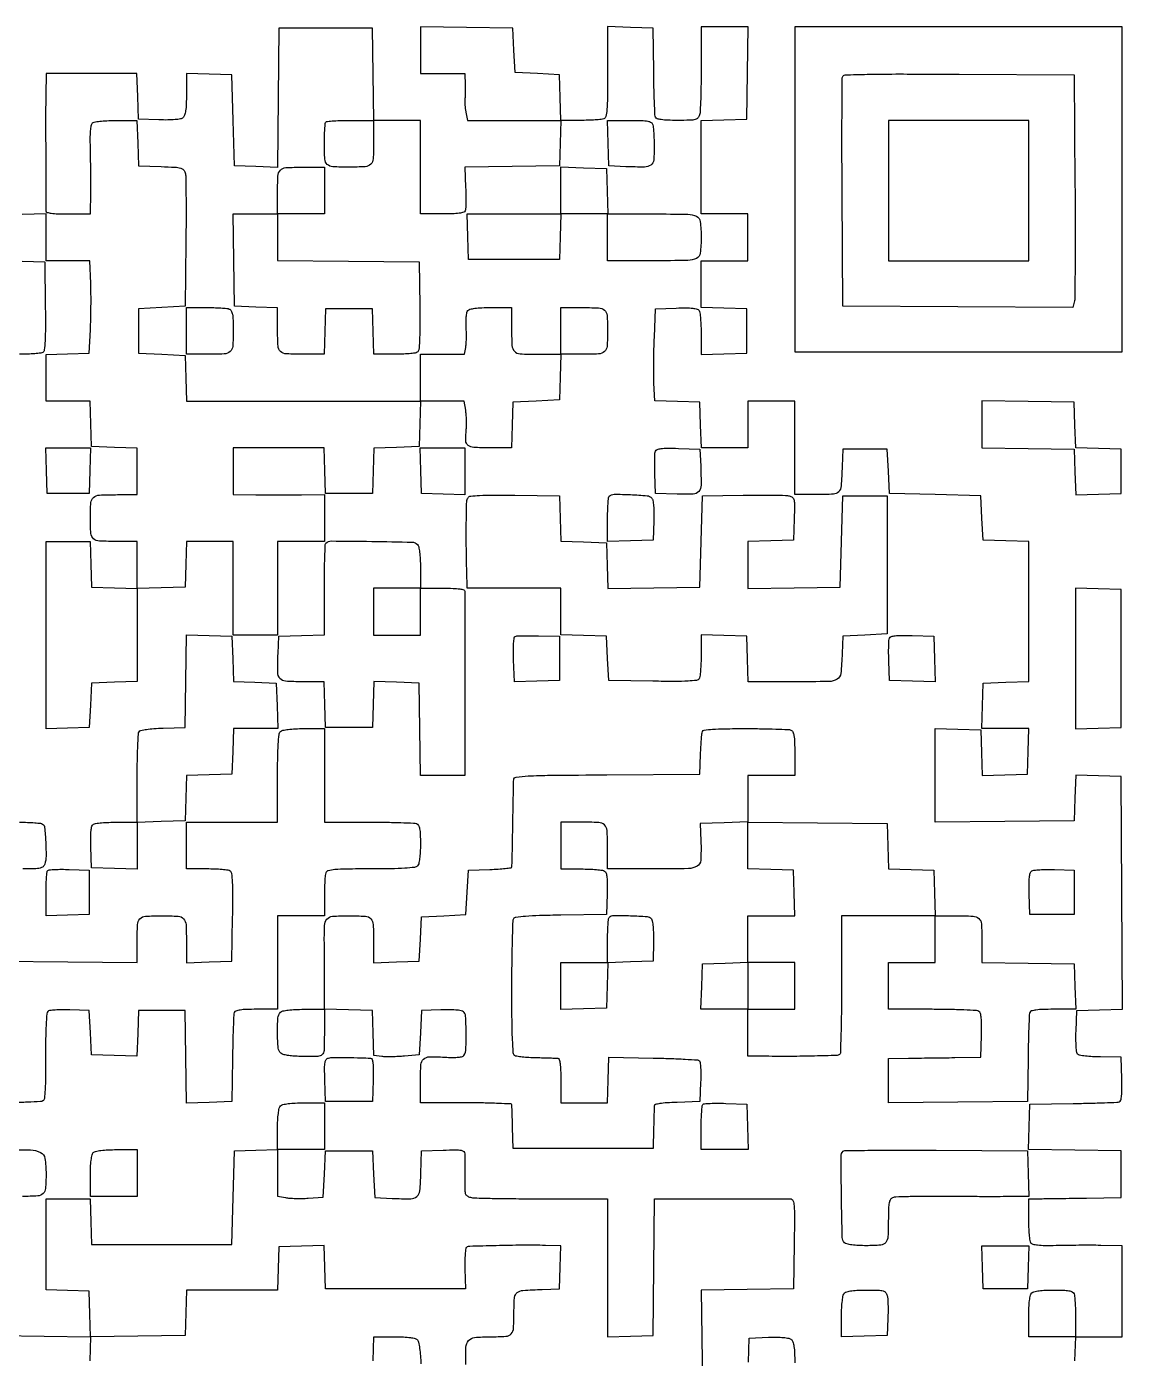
# Model space of a CAD drawing. Extents: x 156 to 936, y 100 to 969.
# Drawn here: x 491 to 936, y 428 to 969 of the extents above; entities that cross this region are included whole.
import ezdxf

# ---------------------------------------------------------------- set-up
doc = ezdxf.new("R2010")
doc.units = 0

msp = doc.modelspace()

# ---------------------------------------------------------------- linework, layer by layer
for points in [[(916.786212, 427.25), (917.072424, 437), (926.536212, 437), (936, 437), (936, 455.5), (936, 474), (927.25, 474.122144, 0.003161), (923.223834, 474.152891, 0.001758), (918.315837, 474.142088, 0.001753), (913.348323, 474.096273, 0.002836), (909.123063, 474.018516, -0.007207), (904.532694, 473.974178, -0.026256), (901.624046, 474.140898, -0.040433), (899.757572, 474.500978, -0.18574), (898.888375, 475.146372, -0.108865), (898.550601, 476.077688, -0.010099), (898.278091, 478.525809, -0.012622), (898.083802, 481.491543, -0.00958), (898.015313, 484.75), (898, 493), (902.75, 493.079845, -0.000725), (905.429142, 493.120996, -0.000144), (910.217187, 493.186218, -0.000153), (915.791769, 493.258844, -0.000142), (921.5, 493.329845), (935.5, 493.5), (935.5, 503), (935.5, 512.5), (916.712768, 512.772202), (897.925536, 513.044404), (898.212768, 522.272202), (898.5, 531.5), (916, 531.739724, 0.002537), (922.79957, 531.867376, 0.003795), (928.738069, 532.054118, 0.001625), (933.807625, 532.268566, 0.080261), (934.789171, 532.47337, 0.235933), (935.395274, 533.135136, 0.042666), (935.724576, 534.821458, 0.027606), (935.86497, 537.499677, 0.007537), (935.789171, 541.733647), (935.5, 550.5), (927.165106, 550.634894, -0.010508), (923.902493, 550.756311, -0.014717), (920.997149, 551.011601, -0.010973), (918.622055, 551.343929, -0.157389), (917.872127, 551.727873, -0.168631), (917.507256, 552.48075, -0.011566), (917.281541, 554.874084, -0.015479), (917.164497, 557.802661, -0.010957), (917.207021, 561.092979), (917.5, 569.5), (926.759768, 569.787655), (936.019536, 570.07531), (935.759768, 617.287655), (935.5, 664.5), (926.288016, 664.787023), (917.076031, 665.074046), (916.788016, 655.787023), (916.5, 646.5), (888.25, 646.234427), (860, 645.968853), (860, 665.021953), (860, 684.075052), (869.25, 683.787526), (878.5, 683.5), (878.788016, 674.212977), (879.076031, 664.925954), (888.288016, 665.212977), (897.5, 665.5), (897.787526, 674.75), (898.075052, 684), (888.5, 684), (878.924948, 684), (879.212474, 693.25), (879.5, 702.5), (888.75, 702.787526), (898, 703.075052), (898, 731.5), (898, 759.924948), (888.75, 760.212474), (879.5, 760.5), (879, 769.5), (878.5, 778.5), (860, 779), (841.5, 779.5), (841, 788.5), (840.5, 797.5), (831.5, 797.5), (822.5, 797.5), (822.245668, 790.5, -0.009074), (821.810854, 782.52461, -0.165509), (820.832254, 780.214245, -0.199016), (818.706186, 779.189349, -0.014075), (811.980948, 779), (803, 779), (803, 798), (803, 817), (793.5, 817), (784, 817), (784, 807.5), (784, 798), (774.537526, 798), (765.075052, 798), (764.787526, 807.25), (764.5, 816.5), (755.327728, 816.786497), (746.155455, 817.072994), (745.827728, 824.299136, -0.009777), (745.7358, 827.865819, -0.003855), (745.743145, 832.777011, -0.003814), (745.832505, 838.085223, -0.00476), (746, 843.012639), (746.5, 854.5), (754.914347, 854.793098, -0.008519), (758.914541, 854.864234, -0.027159), (761.5815, 854.721251, -0.039341), (763.340297, 854.389362, -0.187221), (764.149034, 853.793098, -0.110544), (764.472502, 852.893389, -0.009485), (764.732898, 850.445387, -0.01216), (764.918962, 847.480966, -0.009129), (764.984687, 844.212474), (765, 835.924948), (774.25, 836.212474), (783.5, 836.5), (783.5, 845.5), (783.5, 854.5), (774.25, 854.787526), (765, 855.075052), (765, 864.537526), (765, 874), (774.5, 874), (784, 874), (784, 883.5), (784, 893), (774.5, 893), (765, 893), (765, 911.962474), (765, 930.924948), (774.25, 931.212474), (783.5, 931.5), (783.772065, 950.25), (784.044131, 969), (774.522065, 969), (765, 969), (764.986345, 952.25, -0.003326), (764.937207, 945.669859, -0.004581), (764.799577, 939.759375, -0.00296), (764.609358, 934.80344, -0.054442), (764.369714, 933.25, -0.115537), (763.701055, 932.002083, -0.152244), (762.60448, 931.334761, -0.055858), (760.512101, 931.055, -0.005329), (755.351984, 931, -0.008726), (751.44075, 931.06826, -0.026982), (748.809816, 931.302644, -0.03739), (747.089491, 931.68292, -0.232059), (746.445833, 932.28056, -0.080582), (746.242378, 933.256186, -0.001617), (746.032039, 938.316604, -0.003792), (745.849894, 944.24331, -0.002533), (745.727218, 951.03056), (745.5, 968.5), (736.25, 968.787526), (727, 969.075052), (727, 950.644515, -0.002466), (726.948949, 940.291687, -0.018261), (726.72031, 935.365513, -0.036185), (726.288709, 932.60758, -0.249177), (725.418213, 931.606989, -0.068336), (724.40135, 931.368953, -0.007357), (721.986123, 931.178303, -0.008933), (719.089223, 931.044388, -0.007082), (715.955738, 931), (708.075052, 931), (707.787526, 940.25), (707.5, 949.5), (698.5, 950), (689.5, 950.5), (689, 959.5), (688.5, 968.5), (669.75, 968.772065), (651, 969.044131), (651, 959.522065), (651, 950), (660, 950), (669, 950), (669.118483, 945.25, -0.004476), (669.149212, 943.32793, -0.005043), (669.143574, 941.480635, -0.004633), (669.108381, 939.910144, -0.027177), (669.037521, 939.088333, 0.045642), (669.000227, 938.329926, 0.011884), (669.080631, 937.110708, 0.01198), (669.239271, 935.719961, 0.011978), (669.464351, 934.338333), (670.090626, 931), (689.082839, 931), (708.075052, 931), (707.787526, 921.75), (707.5, 912.5), (688.299504, 912.228581), (669.099009, 911.957161), (669.367925, 903.728581, -0.005237), (669.439912, 900.485678, -0.007057), (669.432883, 897.549958, -0.005), (669.36789, 895.098856, -0.07301), (669.211432, 894.25, -0.248879), (668.590519, 893.665831, -0.033443), (666.773449, 893.297099, -0.025199), (664.006042, 893.066989, -0.008143), (659.893011, 893), (651, 893), (651, 912), (651, 931), (641.522065, 931), (632.044131, 931), (631.772065, 949.75), (631.5, 968.5), (612.5, 968.5), (593.5, 968.5), (593.234361, 940.211295), (592.968722, 911.92259), (584.234361, 912.211295), (575.5, 912.5), (575, 931), (574.5, 949.5), (565.25, 949.787526), (556, 950.075052), (556, 941.659971, -0.009351), (555.925518, 937.677666, -0.027014), (555.673722, 934.930979, -0.038246), (555.252328, 933.063112, -0.145956), (554.59692, 932.080436, -0.128993), (553.549085, 931.592049, -0.022589), (551.373366, 931.297825, -0.020484), (548.47591, 931.15782, -0.010573), (544.84692, 931.207992), (536.5, 931.5), (536.212474, 940.75), (535.924948, 950), (517.462474, 950), (499, 950), (498.889217, 941.25, 0.003195), (498.840739, 933.518809, 0.000418), (498.856458, 917.073442, 0.000348), (498.897828, 900.441389, 0.004515), (498.973444, 894.25, 0.321003), (499.419535, 893.653927, 0.0424), (501.049247, 893.28546, 0.027154), (503.725059, 893.062022, 0.007254), (508, 893), (517, 893), (517.122144, 901.75, 0.003161), (517.152891, 905.776166, 0.001758), (517.142088, 910.684163, 0.001753), (517.096273, 915.651677, 0.002836), (517.018516, 919.876937, -0.007207), (516.974178, 924.467306, -0.026256), (517.140898, 927.375954, -0.040433), (517.500978, 929.242428, -0.18574), (518.146372, 930.111625, -0.108718), (519.076736, 930.449362, -0.010157), (521.514786, 930.721909, -0.012665), (524.468397, 930.916195, -0.009623), (527.712474, 930.984687), (535.924948, 931), (536.212474, 921.75), (536.5, 912.5), (545.740334, 912.212602, -0.004884), (551.362685, 911.982744, -0.049944), (553.664238, 911.63388, -0.140288), (554.847519, 910.942171, -0.131587), (555.521428, 909.712602, -0.056301), (555.730175, 908.080612, -0.001383), (555.820768, 900.512452, -0.002981), (555.849584, 891.623174, -0.002023), (555.781094, 881.5), (555.5, 855.5), (546, 855), (536.5, 854.5), (536.5, 845.5), (536.5, 836.5), (546, 836), (555.5, 835.5), (555.787526, 826.25), (556.075052, 817), (603.575052, 817), (651.075052, 817), (650.787526, 807.75), (650.5, 798.5), (641.287036, 798.212964), (632.074071, 797.925929), (631.787036, 788.712964), (631.5, 779.5), (622, 779.5), (612.5, 779.5), (612.212474, 788.75), (611.924948, 798), (593.462474, 798), (575, 798), (575, 788.5), (575, 779), (584.25, 778.936029, 0.001589), (588.460878, 778.920287, 0.000932), (593.5, 778.926856, 0.000932), (598.539119, 778.952213, 0.001589), (602.75, 778.994633), (612, 779.117209), (612, 769.558604), (612, 760), (602.5, 760), (593, 760), (593, 741), (593, 722), (584, 722), (575, 722), (575, 741), (575, 760), (565.537526, 760), (556.075052, 760), (555.787526, 750.75), (555.5, 741.5), (545.75, 741.213788), (536, 740.927576), (536, 750.463788), (536, 760), (528.081787, 760, -0.011011), (520.641409, 760.163873, -0.16771), (518.279861, 761.097177, -0.201251), (517.212506, 763.225197, -0.016928), (517, 769.5, -0.016928), (517.212506, 775.774803, -0.201251), (518.279861, 777.902823, -0.16771), (520.641409, 778.836127, -0.011011), (528.081787, 779), (536, 779), (536, 788.462474), (536, 797.924948), (526.75, 798.212474), (517.5, 798.5), (517.212474, 807.75), (516.924948, 817), (507.962474, 817), (499, 817), (499, 826.461067), (499, 835.922134), (507.75, 836.211067), (516.5, 836.5), (517, 846, 0.006938), (517.166817, 850.307542, 0.004162), (517.251332, 855.426563, 0.004166), (517.250578, 860.521863, 0.007241), (517.15347, 864.75), (516.806941, 874), (507.90347, 874), (499, 874), (499, 883.536212), (499, 893.072424), (489.25, 892.786212)], [(489.288368, 873.787018), (498.5, 873.5), (498.70215, 855.529444, -0.003484), (498.738974, 846.925716, -0.01266), (498.585869, 841.460522, -0.012181), (498.297723, 837.75897, -0.229542), (497.70215, 836.794757, -0.11277), (496.853202, 836.492903, -0.008689), (494.429694, 836.250591, -0.011553), (491.497598, 836.076896, -0.008552), (488.25, 836.015313)], [(479.669865, 589.5), (507.834933, 589.234427), (536, 588.968853), (536, 596.902639, -0.011304), (536.169299, 604.389939, -0.173772), (537.134058, 606.741495, -0.19669), (539.327102, 607.798003, -0.015132), (546, 608, -0.015154), (552.673736, 607.797685, -0.196922), (554.86665, 606.739793, -0.173567), (555.831005, 604.385305, -0.011258), (556, 596.880687), (556, 588.924948), (565.25, 589.212474), (574.5, 589.5), (574.773792, 607.426279, 0.003244), (574.852313, 616.364497, 0.013907), (574.716418, 621.689515, 0.016205), (574.420432, 625.133477, 0.225497), (573.773792, 626.160966, 0.110898), (572.885456, 626.479821, 0.009361), (570.450739, 626.736403, 0.012067), (567.502728, 626.919839, 0.009039), (564.25, 626.984687), (556, 627), (556, 636.5), (556, 646), (574.5, 646), (593, 646), (593, 663.8, -0.003861), (593.063952, 672.080768, -0.011908), (593.283708, 677.675375, -0.011288), (593.619714, 681.588868, -0.17093), (594.2, 682.8, -0.144849), (595.139671, 683.310542, -0.021091), (597.306878, 683.677711, -0.020332), (600.171507, 683.92177, -0.011084), (603.7, 684), (612, 684), (612, 665), (612, 646), (629.918213, 646, -0.003154), (636.898699, 645.955961, -0.004625), (643.0376, 645.821697, -0.002287), (648.240069, 645.635929, -0.081716), (649.418213, 645.393011, -0.180715), (650.202375, 644.69971, -0.075375), (650.678871, 643.347444, -0.038703), (650.933322, 641.063507, -0.008396), (651, 637.093011, -0.012415), (650.91981, 633.863816, -0.021121), (650.672007, 631.174718, -0.021703), (650.301898, 629.111853, -0.142062), (649.8, 628.2, -0.170757), (648.590883, 627.620179, -0.011367), (644.697868, 627.283912, -0.011967), (639.133877, 627.06403, -0.003891), (630.906989, 627, 0.002598), (620.994183, 626.948499, 0.01896), (616.248473, 626.719073, 0.037978), (613.592366, 626.284593, 0.246394), (612.606989, 625.418213, 0.06844), (612.368926, 624.400281, 0.007317), (612.178303, 621.9751, 0.008902), (612.044385, 619.066073, 0.00705), (612, 615.918213), (612, 608), (602.5, 608), (593, 608), (593, 589), (593, 570), (584.468615, 570, 0.008361), (580.431809, 569.932493, 0.027777), (577.788636, 569.696677, 0.04074), (576.092165, 569.306691, 0.228086), (575.432596, 568.684944, 0.080497), (575.224165, 567.686298, 0.001701), (575.013341, 562.634672, 0.003897), (574.832549, 556.711391, 0.002611), (574.713981, 549.934944), (574.5, 532.5), (565.272202, 532.212768), (556.044404, 531.925536), (555.772202, 550.712768), (555.5, 569.5), (546, 569.5), (536.5, 569.5), (536.211984, 560.212977), (535.923969, 550.925954), (526.711984, 551.212977), (517.5, 551.5), (517, 560.5), (516.5, 569.5), (508.594857, 569.794857, 0.012009), (505.494917, 569.835981, 0.016711), (502.722175, 569.713425, 0.013169), (500.462996, 569.477786, 0.165264), (499.703587, 569.103587, 0.181681), (499.287633, 568.186857, 0.004627), (499.023126, 563.572622, 0.008793), (498.849369, 557.862776, 0.004787), (498.826492, 550.847823, -0.003665), (498.818091, 542.579019, -0.013257), (498.634656, 537.318842, -0.013235), (498.322062, 533.769294, -0.226361), (497.717762, 532.804406, -0.129515), (496.740953, 532.49317, -0.002587), (491.49678, 532.253425, -0.005968), (485.332066, 532.077213, -0.003951)], [(488.25, 645.984687, -0.008235), (491.490258, 645.925298, -0.011313), (494.399547, 645.758058, -0.008174), (496.805196, 645.525448, -0.119644), (497.599523, 645.234687, -0.225837), (498.433769, 643.835097, -0.00971), (498.868094, 637.966932, -0.015632), (499.001945, 632.197989, -0.074957), (498.48679, 628.958379, -0.143773), (497.784402, 627.915941, -0.119677), (496.579011, 627.327614, -0.047842), (494.356641, 627.059116, -0.006156), (489.555057, 627, 0.010064)], [(479.5, 437.5), (498.28782, 437.227796), (517.075639, 436.955591), (516.78782, 446.227796), (516.5, 455.5), (507.75, 455.788933), (499, 456.077866), (499, 474.538933), (499, 493), (507.962474, 493), (516.924948, 493), (517.212474, 483.75), (517.5, 474.5), (546, 474.5), (574.5, 474.5), (575, 493.5), (575.5, 512.5), (584.25, 512.788933), (593, 513.077866), (593, 521.338933, -0.011162), (593.078348, 524.8482, -0.020382), (593.32263, 527.701574, -0.021133), (593.68998, 529.86205, -0.144676), (594.2, 530.8, -0.144849), (595.139671, 531.310542, -0.021091), (597.306878, 531.677711, -0.020332), (600.171507, 531.92177, -0.011084), (603.7, 532), (612, 532), (612, 522.5), (612, 513), (602.5, 513), (593, 513), (593, 503.545313), (593, 494.090626), (596.25, 493.499931, 0.028848), (597.905109, 493.296813, 0.01002), (600.307813, 493.19008, 0.009915), (602.964521, 493.178056, 0.01138), (605.5, 493.274607), (611.5, 493.63998), (612, 503.06999), (612.5, 512.5), (622, 512.5), (631.5, 512.5), (632, 503), (632.5, 493.5), (639.479083, 493.199088, 0.012739), (647.057347, 493.065605, 0.177046), (649.578192, 494.009645, 0.194277), (650.776454, 496.321238, 0.015844), (651.212602, 503.259666), (651.5, 512.5), (660.25, 512.788933, -0.004926), (665.363884, 512.907377, -0.045469), (667.571217, 512.735811, -0.141818), (668.631745, 512.223254, -0.202547), (669.070637, 511.288933, -0.010224), (669.091493, 510.192472, -0.001243), (669.08207, 507.785225, -0.001475), (669.055319, 504.924711, -0.001216), (669.010365, 501.873535, 0.005745), (668.983245, 497.093709, 0.066517), (669.241614, 495.242252, 0.173742), (669.932978, 494.264643, 0.09158), (671.302594, 493.638902, 0.054522), (673.054675, 493.397409, 0.001765), (680.177657, 493.222838, 0.003376), (688.593128, 493.103153, 0.002337), (698.112867, 493.076539, -0.00025), (707.620033, 493.089651, -0.000364), (715.995703, 493.09092, -0.000175), (723.122207, 493.084313, -0.006492), (724.744846, 493.061172), (726.989691, 493), (726.942129, 474.25, 0.000356), (726.927789, 466.390306, 0.000324), (726.924024, 458.279602, 0.000324), (726.930056, 451.027352, 0.001049), (726.947284, 446.212474), (727, 436.924948), (736.25, 437.212474), (745.5, 437.5), (745.765819, 465.25), (746.031637, 493), (755.265819, 493.063459, -0.001685), (762.713149, 493.089544, -0.000323), (776.230065, 493.082613, -0.000367), (790.337094, 493.055906, -0.000777), (801.272559, 493.010169, -0.310666), (802.258896, 492.323492, -0.069674), (802.732834, 490.214836, -0.022299), (802.89563, 485.86072, -0.001929), (802.772559, 474.75), (802.5, 456.5), (783.728485, 456.227856), (764.956969, 455.955711), (765.228485, 436.727856), (765.5, 417.5)], [(478.464816, 513, -0.004852), (492.7129, 512.861746, -0.107395), (496.724378, 511.908191, -0.248731), (498.530968, 509.460778, -0.037095), (499, 503.147529, -0.01664), (498.802592, 497.217351, -0.18753), (497.823934, 495.123936, -0.177848), (495.663455, 494.183072, -0.014677), (489.428195, 494, 0.019745)], [(669.508911, 425.761583, -0.017066), (669.515312, 432.795751, -0.172966), (670.576967, 435.472561, -0.192933), (673.0363, 436.720238, -0.02208), (679.36826, 437, 0.015863), (685.727036, 437.201796, 0.194399), (687.87569, 438.232985, 0.174303), (688.827249, 440.520595, 0.012264), (689, 447.562735, -0.020891), (689.227802, 453.012457, -0.21328), (690.293321, 454.945311, -0.1453), (692.657343, 455.830111, -0.00831), (700.5, 456.245668), (707.5, 456.5), (707.788933, 465.25), (708.077866, 474), (701.788933, 474.118605, 0.006548), (692.449699, 474.172408, 0.004348), (681.73638, 474.000653, 0.00107), (671.008001, 473.71235, 0.131899), (669.717587, 473.325459, 0.230888), (669.392294, 472.810505, 0.009435), (669.187964, 470.563977, 0.014796), (669.071783, 467.815358, 0.009771), (669.093559, 464.653294), (669.309082, 456.5), (640.904541, 456.5), (612.5, 456.5), (612.210527, 465.287003), (611.921055, 474.074007), (602.710527, 473.787003), (593.5, 473.5), (593.211067, 464.75), (592.922134, 456), (574.498593, 456), (556.075052, 456), (555.787526, 446.75), (555.5, 437.5), (536.285953, 437.228533), (517.071906, 436.957066), (516.785953, 427.228533)], [(569.81881, 417.085849, 0.000018), (579.448437, 417.149279, 0.000019), (590.755624, 417.2246, 0.000017), (602.5, 417.303693)], [(631.786212, 427.25), (632.072424, 437), (640.413767, 437, -0.009978), (644.188532, 436.924665, -0.024307), (646.959969, 436.67871, -0.03033), (648.91475, 436.287012, -0.156169), (649.833879, 435.700164, -0.126595), (650.271826, 434.772011, -0.012295), (650.682026, 432.299919, -0.014976), (651.015093, 429.281363, -0.011302), (651.206324, 425.950164)], [(784.213341, 426.712959), (784.5, 436.5), (792.344796, 436.793771, -0.01153), (795.735348, 436.842502, -0.021342), (798.485252, 436.701133, -0.023545), (800.568167, 436.405224, -0.126804), (801.594796, 435.921326, -0.145139), (802.250143, 434.942137, -0.038601), (802.672642, 433.090848, -0.027285), (802.925162, 430.373266, -0.009525), (803, 426.444943, -0.015906)]]:
    msp.add_lwpolyline(points, format="xyb")
for points in [[(803, 903), (803, 837), (869.5, 837), (936, 837), (936, 903), (936, 969), (869.5, 969), (803, 969)], [(841, 902.5), (841, 874), (869.5, 874), (898, 874), (898, 902.5), (898, 931), (869.5, 931), (841, 931)], [(879, 807.544131), (879, 798.044131), (897.75, 797.772065), (916.5, 797.5), (916.788016, 788.212977), (917.076031, 778.925954), (926.288016, 779.212977), (935.5, 779.5), (935.5, 788.5), (935.5, 797.5), (926.287036, 797.787036), (917.074071, 798.074071), (916.787036, 807.287036), (916.5, 816.5), (897.75, 816.772065), (879, 817.044131)], [(516.787526, 788.75), (516.5, 779.5), (508, 779.5), (499.5, 779.5), (499.212474, 788.75), (498.924948, 798), (508, 798), (517.075052, 798)], [(669, 788.461067), (669, 778.922134), (660.25, 779.211067), (651.5, 779.5), (651.212474, 788.75), (650.924948, 798), (659.962474, 798), (669, 798)], [(517.212474, 750.75), (517.5, 741.5), (526.75, 741.212474), (536, 740.924948), (536, 722), (536, 703.075052), (526.75, 702.787526), (517.5, 702.5), (517, 693.5), (516.5, 684.5), (507.75, 684.211067), (499, 683.922134), (499, 721.961067), (499, 760), (507.962474, 760), (516.924948, 760)], [(632, 731.5), (632, 722), (641.5, 722), (651, 722), (651, 731.5), (651, 741), (641.5, 741), (632, 741)], [(917, 712.5), (917, 683.924948), (926.25, 684.212474), (935.5, 684.5), (935.5, 712.5), (935.5, 740.5), (926.25, 740.787526), (917, 741.075052)], [(784, 579.5), (784, 570), (793.5, 570), (803, 570), (803, 579.5), (803, 589), (793.5, 589), (784, 589)], [(897.788933, 465.25), (897.5, 456.5), (888.5, 456.5), (879.5, 456.5), (879.211067, 465.25), (878.922134, 474), (888.5, 474), (898.077866, 474)]]:
    msp.add_lwpolyline(points, close=True)
for points in [[(916.777529, 904.5, -0.001169), (916.844214, 887.089041, -0.00181), (916.812248, 872.054912, -0.000538), (916.723164, 858.995066, -0.057675), (916.505999, 857.240125), (915.956939, 854.980251), (869.22847, 855.240125), (822.5, 855.5), (822.239372, 901.5, -0.000997), (822.174287, 919.225103, -0.001596), (822.197198, 934.357597, -0.000282), (822.267665, 947.72814, -0.090314), (822.461789, 948.759906, -0.301449), (823.45055, 949.464468, -0.003096), (832.402033, 949.70934, -0.005599), (845.68089, 949.841585, -0.001079), (869.722417, 949.759906), (916.5, 949.5)], [(632, 922.106989, -0.013765), (631.815311, 915.399733, -0.183266), (630.831122, 913.181384, -0.185588), (628.628755, 912.18803, -0.01418), (622, 912, -0.013616), (615.411882, 912.179437, -0.177365), (613.197262, 913.130254, -0.189798), (612.197599, 915.258941, -0.015979), (612, 921.440322, -0.007555), (612.048362, 924.640807, -0.011152), (612.195833, 927.446011, -0.006592), (612.401283, 929.774411, -0.17274), (612.666667, 930.333333, -0.176136), (613.23702, 930.599551, -0.00536), (615.879167, 930.804167, -0.009979), (619.041783, 930.951687, -0.006664), (622.666667, 931), (632, 931)], [(745.357938, 929.25, -0.04618), (745.555401, 928.177958, -0.006216), (745.732809, 925.891216, -0.007132), (745.871055, 923.168499, -0.00595), (745.942199, 920.273287, -0.026319), (745.728089, 914.917752, -0.219571), (744.543062, 912.871215, -0.153903), (741.959053, 912.048499, -0.011481), (734.479083, 912.199088), (727.5, 912.5), (727.212474, 921.75), (726.924948, 931), (735.895087, 931, -0.005852), (740.897783, 930.941451, -0.039887), (743.351375, 930.687495, -0.096907), (744.681617, 930.162218, -0.183794)], [(612, 902.5), (612, 893), (602.5, 893), (593, 893), (593, 883.515335), (593, 874.030671), (621.75, 873.765335), (650.5, 873.5), (650.730064, 855.546696, -0.003387), (650.78284, 846.80929, -0.013149), (650.636558, 841.398754, -0.01367), (650.34579, 837.801929, -0.228051), (649.730064, 836.812009, -0.111897), (648.866517, 836.503563, -0.009006), (646.448917, 836.255659, -0.011797), (643.522741, 836.07817, -0.008781), (640.287526, 836.015313), (632.075052, 836), (631.787526, 845.25), (631.5, 854.5), (622, 854.5), (612.5, 854.5), (612.212474, 845.25), (611.924948, 836), (604.044262, 836, -0.011464), (596.594527, 836.17083, -0.175092), (594.251486, 837.140867, -0.19548), (593.199869, 839.34305, -0.014857), (593, 846.068056), (593, 854.922134), (584.25, 855.211067), (575.5, 855.5), (575.227935, 874.25), (574.955869, 893), (583.977935, 893), (593, 893), (593, 900.918213, -0.01141), (593.170753, 908.400012, -0.175208), (594.14255, 910.747254, -0.195511), (596.349521, 911.800362, -0.014768), (603.106989, 912), (612, 912)], [(726.787526, 902.25), (727.075052, 893), (745.430537, 893, -0.003742), (759.584568, 892.894065, -0.10968), (763.073018, 892.064546, -0.256472), (764.635047, 889.861378, -0.028661), (765, 883.5, -0.028723), (764.634279, 877.138828, -0.256607), (763.070165, 874.935046, -0.109502), (759.576702, 874.105813, -0.00373), (745.393011, 874), (727, 874), (727, 883.5), (727, 893), (717.537526, 893), (708.075052, 893), (707.787526, 883.75), (707.5, 874.5), (689, 874.5), (670.5, 874.5), (670.212474, 883.75), (669.924948, 893), (688.962474, 893), (708, 893), (708, 902.537526), (708, 912.075052), (717.25, 911.787526), (726.5, 911.5)], [(573.418213, 854.393011, -0.18666), (574.209997, 853.676577, -0.072682), (574.683962, 852.251766, -0.036534), (574.93529, 849.820122, -0.007489), (575, 845.5, -0.016928), (574.787494, 839.225197, -0.201251), (573.720139, 837.097177, -0.16771), (571.358591, 836.163873, -0.011011), (563.918213, 836), (556, 836), (556, 845.5), (556, 855), (563.918213, 855, -0.00705), (567.066073, 854.955615, -0.008902), (569.9751, 854.821697, -0.007317), (572.400281, 854.631074, -0.06844)], [(688, 847.081787, 0.011759), (688.176663, 839.570915, 0.18106), (689.179831, 837.232644, 0.19079), (691.45107, 836.190353, 0.013298), (698.606989, 836), (708, 836), (708, 845.5), (708, 855), (715.918213, 855, -0.011011), (723.358591, 854.836127, -0.16771), (725.720139, 853.902823, -0.201251), (726.787494, 851.774803, -0.016928), (727, 845.5, -0.016886), (726.788072, 839.226554, -0.200859), (725.723091, 837.098366, -0.168061), (723.366652, 836.164374, -0.011089), (715.955738, 836), (708.075052, 836), (707.787526, 826.75), (707.5, 817.5), (698, 817), (688.5, 816.5), (688.212474, 807.25), (687.924948, 798), (679.079106, 798, -0.012707), (672.631505, 798.16388, -0.158051), (670.3736, 799.024946, -0.222186), (669.444298, 800.921137, -0.027845), (669.619302, 805.616031, 0.018886), (669.716443, 807.375094, 0.01144), (669.705014, 809.460647, 0.011455), (669.59866, 811.533267, 0.019726), (669.402751, 813.25), (668.824204, 817), (659.912102, 817), (651, 817), (651, 826.5), (651, 836), (659.920545, 836), (668.841089, 836), (669.39121, 838.75, 0.032903), (669.579898, 840.174913, 0.010561), (669.675413, 842.307813, 0.010484), (669.681763, 844.692589, 0.011544), (669.5862, 847, -0.018105), (669.524055, 849.197385, -0.022086), (669.631169, 851.251562, -0.021304), (669.86734, 852.941376, -0.124802), (670.237979, 853.75, -0.164744), (671.112103, 854.305536, -0.026797), (673.116148, 854.68265, -0.022988), (675.910929, 854.924865, -0.010121), (679.622445, 855), (688, 855)], [(764.800912, 790.520917, -0.011928), (764.949111, 782.817355, -0.176334), (764.027485, 780.321246, -0.210428), (761.784833, 779.229016, -0.017872), (755.221282, 779.211486), (746.5, 779.5), (746.205027, 787.411609, -0.006757), (746.130652, 790.542211, -0.008847), (746.151984, 793.403842, -0.006825), (746.2445, 795.787219, -0.078651), (746.438673, 796.700781, -0.222283), (747.127059, 797.364206, -0.05328), (748.715903, 797.724548, -0.030281), (751.338027, 797.871594, -0.007113), (755.733647, 797.789171), (764.5, 797.5)], [(707.787036, 769.287036), (708.074071, 760.074071), (717.287036, 759.787036), (726.5, 759.5), (726.787816, 750.228074), (727.075632, 740.956148), (745.787816, 741.228074), (764.5, 741.5), (765, 760), (765.5, 778.5), (782, 778.785515, -0.003389), (788.487096, 778.853786, -0.004645), (794.325376, 778.821417, -0.003052), (799.219472, 778.718932, -0.053724), (800.788514, 778.506797, -0.112845), (802.070221, 777.861417, -0.168426), (802.715686, 776.798809, -0.056825), (802.920626, 774.727478, -0.00454), (802.788514, 769.221282), (802.5, 760.5), (793.25, 760.212474), (784, 759.924948), (784, 750.440409), (784, 740.955869), (802.75, 741.227935), (821.5, 741.5), (822, 760), (822.5, 778.5), (831.5, 778.5), (840.5, 778.5), (840.5, 750.5), (840.5, 722.5), (831.5, 722), (822.5, 721.5), (822.245668, 714.5, -0.016263), (821.68354, 706.347228, -0.239858), (820.17554, 704.005816, -0.128957), (816.943062, 703.106703, -0.003699), (802.518474, 703), (784.075052, 703), (783.787526, 712.25), (783.5, 721.5), (774.25, 721.787526), (765, 722.075052), (764.984687, 713.787526, -0.008999), (764.919842, 710.520418, -0.012025), (764.736403, 707.560284, -0.009306), (764.479856, 705.115421, -0.111039), (764.160966, 704.226208, -0.225497), (763.133477, 703.579568, -0.016205), (759.689515, 703.283582, -0.013907), (754.364497, 703.147687, -0.003244), (745.426279, 703.226208), (727.5, 703.5), (727, 712.5), (726.5, 721.5), (717.25, 721.787526), (708, 722.075052), (708, 731.537526), (708, 741), (689, 741), (670, 741), (669.925766, 743.75, -0.00333), (669.656249, 757.006554, -0.006429), (669.647639, 767.618864, -0.002961), (669.802263, 776.223171, -0.155096), (670.335604, 777.772015, -0.206802), (671.448298, 778.414389, -0.015823), (674.975906, 778.711673, -0.013601), (680.394784, 778.848428, -0.003263), (689.390715, 778.772015), (707.5, 778.5)], [(744.921326, 777.594796, -0.126804), (745.405224, 776.568167, -0.023545), (745.701133, 774.485252, -0.021342), (745.842502, 771.735348, -0.01153), (745.793771, 768.344796), (745.5, 760.5), (736.25, 760.212474), (727, 759.924948), (727, 768.795808, -0.007009), (727.048332, 772.243385, -0.010438), (727.195833, 775.256685, -0.00583), (727.400781, 777.767459, -0.174822), (727.666667, 778.333333, -0.1982), (729.641278, 779.154415, -0.011379), (736.346099, 779.02018, -0.011327), (743.040061, 778.581573, -0.200106)], [(649.8, 758.8, -0.144849), (650.310542, 757.860329, -0.021091), (650.677711, 755.693122, -0.020332), (650.92177, 752.828493, -0.011084), (651, 749.3), (651, 741), (660, 741, -0.007221), (664.279821, 740.938189, -0.027253), (666.950256, 740.715024, -0.04295), (668.570385, 740.346405, -0.324166), (669.009152, 739.75, -0.001742), (669.027544, 734.958246, -0.000023), (669.03666, 705.381938, -0.000029), (669.04256, 676.265765, -0.001337), (669.027332, 670.25), (669, 665), (660.022065, 665), (651.044131, 665), (650.772065, 683.75), (650.5, 702.5), (641.288016, 702.787023), (632.076031, 703.074046), (631.788016, 693.787023), (631.5, 684.5), (622, 684.5), (612.5, 684.5), (612.212474, 693.75), (611.924948, 703), (602.981526, 703, -0.016964), (596.260327, 703.228106, -0.202443), (593.988149, 704.374694, -0.176255), (593.057899, 706.883746, -0.012303), (593.199088, 714.520917), (593.5, 721.5), (602.75, 721.787526), (612, 722.075052), (612, 740.370859, -0.003407), (612.048122, 747.432124, -0.005378), (612.195833, 753.488107, -0.001627), (612.396751, 758.71825, -0.18811), (612.666667, 759.333333, -0.200552), (614.764103, 760.19438, -0.002013), (631.219579, 760.024309, -0.002069), (647.647247, 759.72038, -0.193036)], [(574.787018, 712.288393), (575.074036, 703.076786), (583.787018, 702.788393), (592.5, 702.5), (592.787526, 693.25), (593.075052, 684), (584.075052, 684), (575.075052, 684), (574.787526, 674.75), (574.5, 665.5), (565.287036, 665.212964), (556.074071, 664.925929), (555.787036, 655.712964), (555.5, 646.5), (545.75, 646.213788), (536, 645.927576), (536, 636.426262), (536, 626.924948), (526.75, 627.212474), (517.5, 627.5), (517.206902, 635.914347, -0.008519), (517.135766, 639.914541, -0.027159), (517.278749, 642.5815, -0.039341), (517.610638, 644.340297, -0.187221), (518.206902, 645.149034, -0.110402), (519.105717, 645.472467, -0.00954), (521.54359, 645.732898, -0.012203), (524.495888, 645.918959, -0.00917), (527.75, 645.984687), (536, 646), (536.015313, 663.75, -0.004029), (536.076779, 670.639681, -0.006075), (536.251635, 676.640759, -0.002676), (536.489647, 681.741212, -0.129255), (536.798312, 682.707902, -0.195149), (537.552989, 683.24575, -0.020215), (539.737125, 683.673305, -0.020298), (542.707636, 684.008289, -0.009786), (546.532999, 684.207902), (555.5, 684.5), (555.772202, 703.287232), (556.044404, 722.074464), (565.272202, 721.787232), (574.5, 721.5)], [(707.5, 712.5), (707.5, 703.5), (698.32191, 703.213426), (689.143821, 702.926852), (688.82191, 711.965977, -0.009168), (688.758081, 715.662979, -0.017593), (688.865559, 718.626305, -0.013728), (689.090675, 720.895314, -0.26399), (689.5, 721.442165, -0.092383), (690.218058, 721.608628, -0.004379), (692.703125, 721.695141, -0.00707), (695.670939, 721.730466, -0.005017), (699, 721.689614), (707.5, 721.5)], [(859.788029, 712.211971), (860.076058, 702.923942), (850.788029, 703.211971), (841.5, 703.5), (841.205027, 711.411609, -0.006757), (841.130652, 714.542211, -0.008847), (841.151984, 717.403842, -0.006825), (841.2445, 719.787219, -0.078651), (841.438673, 720.700781, -0.222283), (842.127059, 721.364206, -0.05328), (843.715903, 721.724548, -0.030281), (846.338027, 721.871594, -0.007113), (850.733647, 721.789171), (859.5, 721.5)], [(801.418213, 683.393011, -0.192406), (802.217093, 682.653872, -0.06988), (802.688469, 681.154102, -0.034532), (802.937024, 678.571713, -0.00673), (803, 673.893011), (803, 665), (793.5, 665), (784, 665), (784, 655.515573), (784, 646.031147), (812.25, 645.765573), (840.5, 645.5), (840.787036, 636.287036), (841.074071, 627.074071), (850.287036, 626.787036), (859.5, 626.5), (859.787526, 617.25), (860.075052, 608), (867.955738, 608, -0.011476), (875.406531, 607.828974, -0.175295), (877.749227, 606.857873, -0.19532), (878.800464, 604.653507, -0.014803), (879, 597.915076), (879, 589.044131), (897.75, 588.772065), (916.5, 588.5), (916.787526, 579.25), (917.075052, 570), (908.006141, 570, 0.007838), (903.746559, 569.933227, 0.025527), (900.934922, 569.701042, 0.035388), (899.109402, 569.323032, 0.236639), (898.444716, 568.716527, 0.080575), (898.240839, 567.738951, 0.001624), (898.03046, 562.679282, 0.003801), (897.848429, 556.752865, 0.00254), (897.7261, 549.966527), (897.5, 532.5), (869.25, 532.234427), (841, 531.968853), (841, 540.984427), (841, 550), (849.25, 550.129143, -0.000391), (853.156668, 550.187239, -0.000189), (858.160938, 550.255852, -0.000187), (863.377787, 550.323457, -0.000269), (868, 550.379143), (878.5, 550.5), (878.791346, 559.41543, 0.007874), (878.863419, 563.674656, 0.025891), (878.721257, 566.481964, 0.03736), (878.391596, 568.324421, 0.190691), (877.791346, 569.150117, 0.128087), (876.766492, 569.479037, 0.002992), (871.66527, 569.733216, 0.006436), (865.645522, 569.919458, 0.004298), (858.75, 569.984687), (841, 570), (841, 579.5), (841, 589), (850.5, 589), (860, 589), (860, 598.5), (860, 608), (841, 608), (822, 608), (822, 580.059017, -0.002734), (821.941232, 569.310604, -0.004435), (821.760323, 560.177569, -0.000928), (821.516297, 552.187585, -0.251307), (821.18408, 551.613767, -0.131908), (819.962039, 551.247401, -0.001404), (811.072619, 551.014778, -0.004665), (801.366513, 550.878636, -0.004121), (791.25, 550.91452), (784, 551), (784, 560.5), (784, 570), (774.462474, 570), (764.924948, 570), (765.212474, 579.25), (765.5, 588.5), (774.75, 588.787526), (784, 589.075052), (784, 598.537526), (784, 608), (793.537526, 608), (803.075052, 608), (802.787526, 617.25), (802.5, 626.5), (793.25, 626.787526), (784, 627.075052), (784, 636.573738), (784, 646.072424), (774.329905, 645.786212), (764.65981, 645.5), (764.897027, 638.249161, -0.02134), (764.82022, 630.54469, -0.253776), (763.314075, 628.086453, -0.127433), (759.839101, 627.122718, -0.004259), (745.432612, 627), (727, 627), (727, 635.893011, 0.014768), (726.800362, 642.650479, 0.195511), (725.747254, 644.85745, 0.175208), (723.400012, 645.829247, 0.01141), (715.918213, 646), (708, 646), (708, 636.5), (708, 627), (716.25, 626.984687, -0.00917), (719.504112, 626.918959, -0.012203), (722.45641, 626.732898, -0.00954), (724.894283, 626.472467, -0.110402), (725.793098, 626.149034, -0.187221), (726.389362, 625.340297, -0.039341), (726.721251, 623.5815, -0.027159), (726.864234, 620.914541, -0.008519), (726.793098, 616.914347), (726.5, 608.5), (708.044584, 608.226647, 0.003561), (699.331725, 608.035521, 0.012194), (693.675066, 607.732937, 0.01105), (689.785498, 607.342971, 0.224357), (688.809897, 606.726647, 0.133833), (688.494335, 605.706076, 0.001335), (688.255038, 598.019851, 0.004244), (688.077487, 589.128061, 0.002726), (688.015313, 578.809017, 0.002129), (688.064172, 565.549441, 0.009246), (688.271998, 557.689571, 0.007745), (688.590141, 552.430075, 0.239761), (689.25, 551.345419, 0.102305), (690.105011, 551.033591, 0.009608), (692.335938, 550.749641, 0.012001), (695.036375, 550.523951, 0.009159), (698, 550.402189, -0.001075), (700.963729, 550.328394, -0.001419), (703.664062, 550.247679, -0.001018), (705.927425, 550.168982, -0.013894), (706.75, 550.115787, -0.304694), (707.34416, 549.631487, -0.039803), (707.712061, 547.953514, -0.026653), (707.936903, 545.250219, -0.007422), (708, 541), (708, 532), (717.462474, 532), (726.924948, 532), (727.212474, 541.25), (727.5, 550.5), (745.5, 550.185827, -0.00398), (752.456675, 550.009001, -0.006204), (758.445989, 549.734617, -0.002208), (763.577109, 549.412971, -0.179229), (764.294857, 549.09097, -0.176396), (764.597401, 548.456894, -0.009624), (764.769611, 546.217476, -0.014003), (764.850073, 543.490546, -0.009694), (764.794857, 540.405143), (764.5, 532.5), (755.25, 532.212474, 0.007778), (751.034311, 532.015759, 0.024413), (748.21778, 531.701836, 0.031526), (746.396838, 531.289195, 0.320026), (745.944168, 530.712474, 0.004443), (745.914022, 529.900961, 0.000279), (745.847699, 527.506164, 0.000411), (745.77261, 524.652634, 0.000305), (745.694168, 521.5), (745.5, 513.5), (717.051616, 513.5), (688.603233, 513.5), (688.418976, 522, 0.001107), (688.33986, 525.311375, 0.001624), (688.25437, 528.223437, 0.000763), (688.16974, 530.702797, 0.029903), (688.11736, 531.25, 0.356255), (687.777759, 531.55459, 0.001592), (682.600099, 531.779688, 0.006268), (676.601742, 531.946052, 0.003798), (669.5, 532), (651, 532), (651, 540.891592, -0.016207), (651.21556, 547.5399, -0.196321), (652.310365, 549.791724, -0.18443), (654.702823, 550.708096, -0.01403), (661.744552, 550.517706, 0.013983), (664.400603, 550.445644, 0.027589), (666.507203, 550.563746, 0.031286), (668.048299, 550.834189, 0.197757), (668.680431, 551.291944, 0.129024), (669.486439, 553.926041, 0.01304), (669.580537, 560.536589, 0.010291), (669.362824, 567.248101, 0.209242), (668.470372, 569.024589, 0.136183), (667.544981, 569.440091, 0.01681), (665.326423, 569.702441, 0.018201), (662.53837, 569.835508, 0.012182), (659.344796, 569.793771), (651.5, 569.5), (651, 560.5), (650.5, 551.5), (644.561652, 550.972789, -0.009759), (642.047921, 550.798988, -0.00845), (639.40551, 550.712776, -0.008532), (637.008681, 550.716006, -0.024457), (635.347785, 550.827977), (632.072268, 551.210375), (631.786134, 560.355188), (631.5, 569.5), (621.75, 569.786212), (612, 570.072424), (612, 560.536212, -0.007602), (611.890189, 553.31405, -0.200728), (611.106259, 551.589269, -0.18663), (609.308071, 550.873152, -0.006426), (601.609736, 550.895287, -0.017224), (599.254925, 551.013529, -0.020565), (597.050315, 551.292206, -0.019796), (595.235305, 551.672332, -0.112138), (594.359736, 552.116409, -0.20177), (593.257411, 554.234408, -0.018029), (592.977806, 560.357909, -0.01872), (593.148379, 566.47855, -0.181996), (594.2, 568.8, -0.144849), (595.139671, 569.310542, -0.021091), (597.306878, 569.677711, -0.020332), (600.171507, 569.92177, -0.011084), (603.7, 570), (612, 570), (612.066053, 578.75, 0.001681), (612.082668, 582.717687, 0.001006), (612.077077, 587.433699, 0.001007), (612.052614, 592.128269, 0.001751), (612.010826, 596.024293, -0.01079), (612.070024, 604.075351, -0.168125), (613.032916, 606.61754, -0.204587), (615.291615, 607.770539, -0.017098), (622, 608, -0.015154), (628.673736, 607.797685, -0.196922), (630.86665, 606.739793, -0.173567), (631.831005, 604.385305, -0.011258), (632, 596.880687), (632, 588.924948), (641.25, 589.212474), (650.5, 589.5), (651, 598.5), (651.5, 607.5), (660.5, 608), (669.5, 608.5), (670, 617.5), (670.5, 626.5), (679.25, 626.788933, 0.007559), (682.613871, 626.950947, 0.012223), (685.468106, 627.201868, 0.005959), (687.823635, 627.495575, 0.323896), (688.130787, 627.788933, 0.039527), (688.188107, 628.344084, 0.000271), (688.299972, 633.137999, 0.001059), (688.413396, 638.624157, 0.000677), (688.523076, 645, -0.000452), (688.63109, 651.447917, -0.000647), (688.739401, 657.163655, -0.000344), (688.84072, 662.003743, -0.01007), (688.892288, 663.237975, -0.358275), (689.883116, 664.301658, -0.020005), (694.719457, 664.75169, -0.010557), (703.707938, 665.036421, -0.000903), (726.75, 665.237975), (764.5, 665.5), (764.769726, 673.5, -0.004694), (764.905777, 676.655284, -0.006263), (765.092081, 679.517187, -0.004511), (765.299299, 681.905307, -0.062379), (765.488341, 682.75, -0.280186), (766.27565, 683.386231, -0.015397), (769.568151, 683.724942, -0.01439), (774.604124, 683.941337, -0.003541), (782.886828, 684, -0.003333), (789.495997, 683.955941, -0.004853), (795.322131, 683.821697, -0.002504), (800.248936, 683.635619, -0.081089)], [(516.5, 617.5), (516.5, 608.5), (507.75, 608.211067), (499, 607.922134), (499, 616.7944, -0.007396), (499.051048, 620.245118, -0.010946), (499.206746, 623.267184, -0.006368), (499.423493, 625.778297, -0.173346), (499.703816, 626.370483, -0.17855), (500.286747, 626.639255, -0.007766), (502.564452, 626.783202, -0.012381), (505.319749, 626.846095, -0.008434), (508.453816, 626.787149), (516.5, 626.5)], [(916.5, 617.5), (916.5, 608.5), (907.5, 608.5), (898.5, 608.5), (898.206902, 616.914347, -0.008557), (898.136131, 620.911022, -0.02706), (898.279299, 623.583734, -0.03904), (898.61127, 625.351173, -0.184607), (899.206902, 626.17015, -0.118191), (900.102078, 626.488416, -0.010843), (902.470153, 626.689286, -0.01353), (905.341672, 626.792355, -0.010196), (908.5, 626.755803), (916.5, 626.5)], [(744.776484, 606.75, -0.135223), (745.169767, 605.860417, -0.013353), (745.454081, 603.517187, -0.016082), (745.631408, 600.655169, -0.012084), (745.648928, 597.5), (745.5, 589.5), (736.287036, 589.212964), (727.074071, 588.925929), (726.787036, 579.712964), (726.5, 570.5), (717.25, 570.212474), (708, 569.924948), (708, 579.462474), (708, 589), (717.5, 589), (727, 589), (727, 597.833333, -0.007039), (727.048334, 601.266524, -0.010477), (727.195833, 604.267708, -0.005871), (727.400808, 606.76784, -0.174709), (727.666667, 607.333333, -0.197764), (729.512481, 608.102677, -0.009625), (736.282473, 608.002268, -0.009416), (743.054705, 607.643599, -0.206349)], [(630.788933, 550.105558, -0.300432), (631.40147, 549.624823, -0.052353), (631.734086, 548.116581, -0.029465), (631.871514, 545.551919, -0.006908), (631.788933, 541.25), (631.5, 532.5), (622, 532.5), (612.5, 532.5), (612.212243, 541.169404, -0.005421), (612.100754, 546.159651, -0.043974), (612.275154, 548.438039, -0.120001), (612.779897, 549.621474, -0.181992), (613.712243, 550.21743, -0.0508), (615.566809, 550.416986, -0.003057), (621.181291, 550.414534, -0.005022), (626.815696, 550.321024, -0.01377)], [(783.787526, 522.25), (784.075052, 513), (774.537526, 513), (765, 513), (765, 521.833333, -0.007416), (765.050964, 525.269043, -0.010972), (765.206402, 528.278277, -0.006396), (765.422807, 530.77838, -0.173269), (765.702644, 531.369311, -0.179987), (766.290922, 531.638564, -0.007016), (768.709672, 531.781547, -0.011703), (771.626528, 531.84459, -0.007913), (774.952644, 531.785977), (783.5, 531.5)], [(536, 503.5), (536, 494), (526.5, 494), (517, 494), (517, 502.3, -0.011084), (517.07823, 505.828493, -0.020332), (517.322289, 508.693122, -0.021091), (517.689458, 510.860329, -0.144849), (518.2, 511.8, -0.144849), (519.139671, 512.310542, -0.021091), (521.306878, 512.677711, -0.020332), (524.171507, 512.92177, -0.011084), (527.7, 513), (536, 513)], [(897.787526, 503.25), (898.075052, 494), (888.787526, 493.919324, -0.002103), (884.042563, 493.898062, -0.000698), (877.087586, 493.90586, -0.000695), (869.381045, 493.935983, -0.000791), (862, 493.986779, 0.003663), (855.167947, 493.994552, 0.005286), (849.126562, 493.893279, 0.002874), (844.031288, 493.724657, 0.082442), (842.75, 493.460466, 0.158077), (841.855042, 492.734653, 0.093381), (841.327595, 491.450038, 0.043248), (841.064595, 489.2112, 0.007623), (841, 484.974799, -0.010865), (840.84116, 477.665971, -0.160945), (839.943985, 475.301175, -0.205676), (837.894183, 474.225319, -0.019413), (832.093011, 474, -0.012415), (828.863816, 474.08019, -0.021121), (826.174718, 474.327993, -0.021703), (824.111853, 474.698102, -0.142062), (823.2, 475.2, -0.193095), (822.274982, 477.364286, -0.002093), (821.975731, 493.786187, -0.002039), (821.811942, 510.235362, -0.200441), (822.678659, 512.345326, -0.195585), (823.32963, 512.619865, -0.000443), (834.047669, 512.747669, -0.0028), (846.167217, 512.813557, -0.001726), (860.428659, 512.761992), (897.5, 512.5)], [(840.53186, 453.729083, -0.045288), (840.735265, 452.430652, -0.00895), (840.846004, 450.075142, -0.009416), (840.874264, 447.317546, -0.008627), (840.800912, 444.479083), (840.5, 437.5), (831.25, 437.212474), (822, 436.924948), (822, 445.262474, -0.01101), (822.078116, 448.809501, -0.020283), (822.321964, 451.684979, -0.021051), (822.688958, 453.858679, -0.145015), (823.2, 454.8, -0.142478), (824.116021, 455.30322, -0.02162), (826.193919, 455.672889, -0.021007), (828.908454, 455.92011, -0.012205), (832.180948, 456, -0.005984), (836.926338, 455.943201, -0.060468), (838.878218, 455.658723, -0.158163), (839.905953, 454.986495, -0.108402)], [(916.393011, 454.418213, -0.06844), (916.631074, 453.400281, -0.007317), (916.821697, 450.9751, -0.008902), (916.955615, 448.066073, -0.00705), (917, 444.918213), (917, 437), (907.5, 437), (898, 437), (898, 445.3, -0.011084), (898.07823, 448.828493, -0.020332), (898.322289, 451.693122, -0.021091), (898.689458, 453.860329, -0.144849), (899.2, 454.8, -0.142062), (900.111853, 455.301898, -0.021703), (902.174718, 455.672007, -0.021121), (904.863816, 455.91981, -0.012415), (908.093011, 456, -0.008396), (912.063507, 455.933322, -0.038703), (914.347444, 455.678871, -0.075375), (915.69971, 455.202375, -0.180715)]]:
    msp.add_lwpolyline(points, format="xyb", close=True)

doc.saveas('drawing.dxf')
